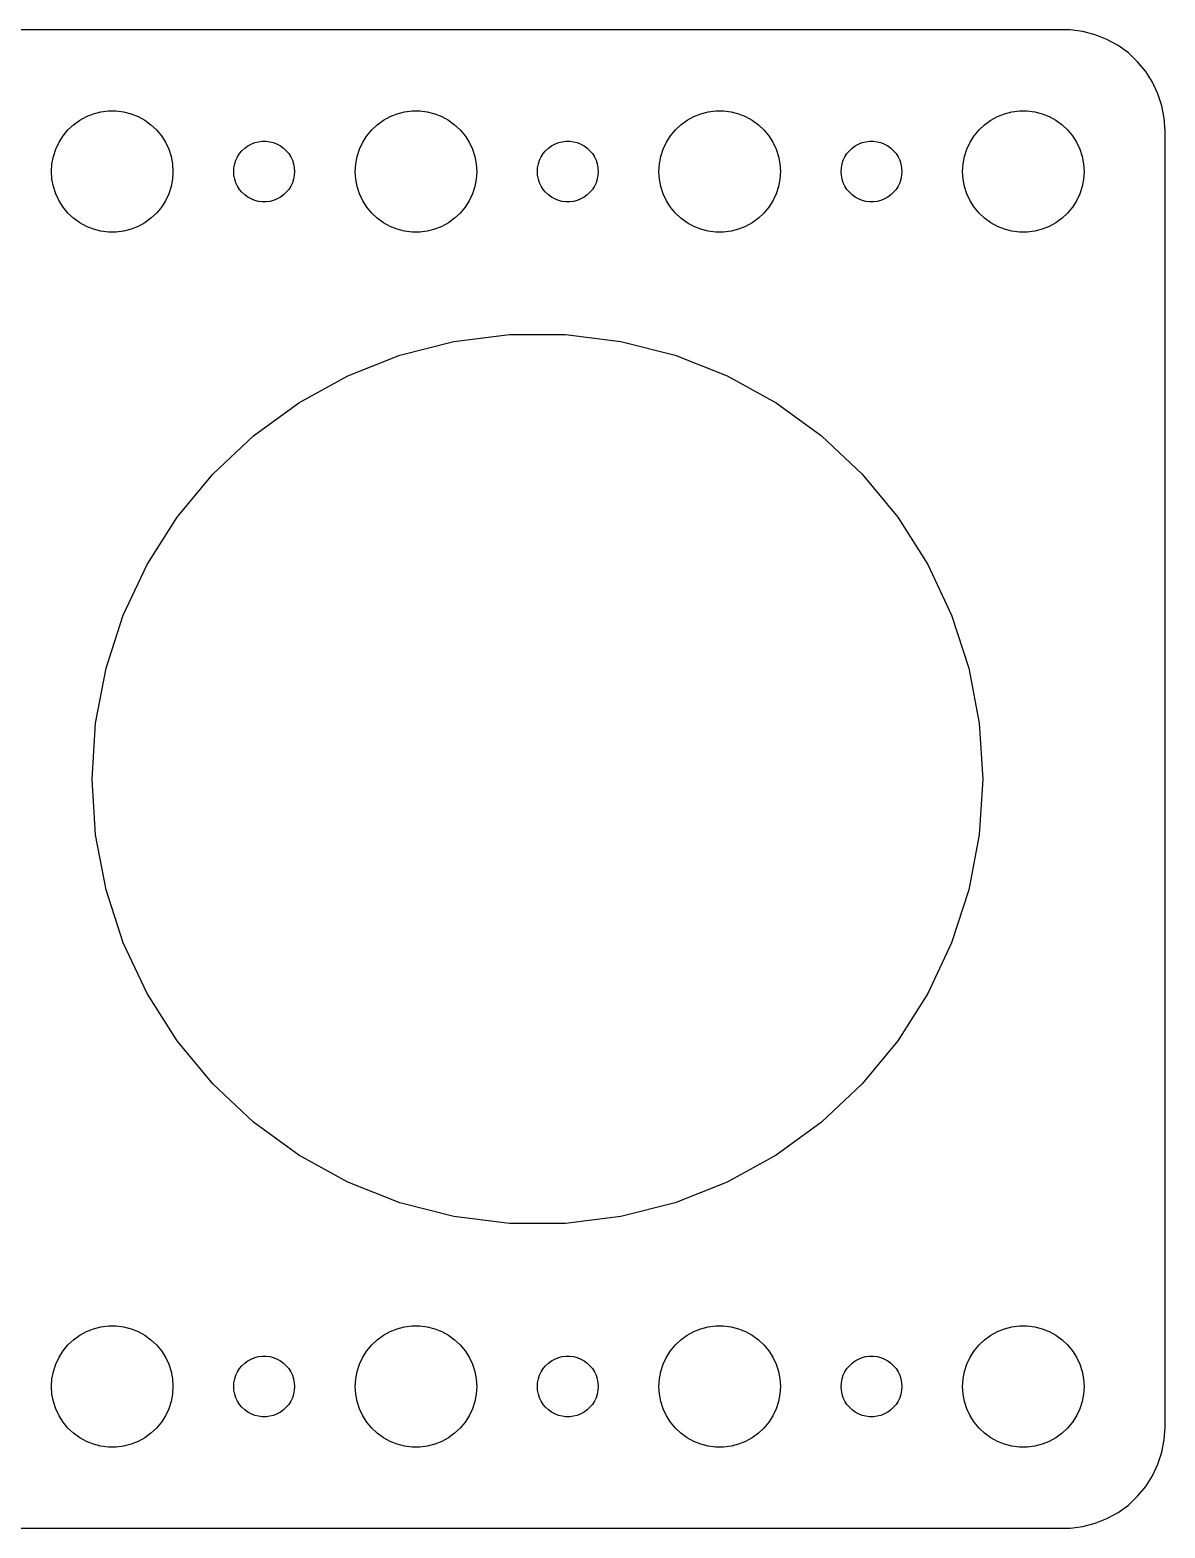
# Model space of a CAD drawing. Header units: metres. Extents: x -104 to 104, y -37 to 37.
# Drawn here: x 48.4 to 104.5, y -37 to 37 of the extents above; entities that cross this region are included whole.
import ezdxf

# ---------------------------------------------------------------- set-up
doc = ezdxf.new("R2010")
doc.units = ezdxf.units.M

msp = doc.modelspace()

# ---------------------------------------------------------------- linework, layer by layer
for p, q in [((99.8139, 36.9901), (-99.8139, 36.9901)), ((100.437, 36.9114), (99.8139, 36.9901)), ((101.045, 36.7553), (100.437, 36.9114)), ((101.629, 36.5241), (101.045, 36.7553)), ((102.179, 36.2216), (101.629, 36.5241)), ((102.687, 35.8526), (102.179, 36.2216)), ((103.145, 35.4227), (102.687, 35.8526)), ((103.545, 34.9389), (103.145, 35.4227)), ((103.882, 34.4088), (103.545, 34.9389)), ((104.149, 33.8406), (103.882, 34.4088)), ((104.343, 33.2434), (104.149, 33.8406)), ((50.8925, 32.533), (51.2227, 32.7145)), ((51.2227, 32.7145), (51.5729, 32.8532)), ((51.5729, 32.8532), (51.9379, 32.9469)), ((51.9379, 32.9469), (52.3116, 32.9941)), ((52.3116, 32.9941), (52.6884, 32.9941)), ((52.6884, 32.9941), (53.0621, 32.9469)), ((53.0621, 32.9469), (53.427, 32.8532)), ((53.427, 32.8532), (53.7773, 32.7145)), ((53.7773, 32.7145), (54.1075, 32.533)), ((65.8925, 32.533), (66.2227, 32.7145)), ((66.2227, 32.7145), (66.573, 32.8532)), ((66.573, 32.8532), (66.9379, 32.9469)), ((66.9379, 32.9469), (67.3116, 32.9941)), ((67.3116, 32.9941), (67.6884, 32.9941)), ((67.6884, 32.9941), (68.0621, 32.9469)), ((68.0621, 32.9469), (68.427, 32.8532)), ((68.427, 32.8532), (68.7773, 32.7145)), ((68.7773, 32.7145), (69.1075, 32.533)), ((80.8925, 32.533), (81.2227, 32.7145)), ((81.2227, 32.7145), (81.573, 32.8532)), ((81.573, 32.8532), (81.9379, 32.9469)), ((81.9379, 32.9469), (82.3116, 32.9941)), ((82.3116, 32.9941), (82.6884, 32.9941)), ((82.6884, 32.9941), (83.0621, 32.9469)), ((83.0621, 32.9469), (83.427, 32.8532)), ((83.427, 32.8532), (83.7773, 32.7145)), ((83.7773, 32.7145), (84.1075, 32.533)), ((95.8925, 32.533), (96.2227, 32.7145)), ((96.2227, 32.7145), (96.573, 32.8532)), ((96.573, 32.8532), (96.9379, 32.9469)), ((96.9379, 32.9469), (97.3116, 32.9941)), ((97.3116, 32.9941), (97.6884, 32.9941)), ((97.6884, 32.9941), (98.0621, 32.9469)), ((98.0621, 32.9469), (98.427, 32.8532)), ((98.427, 32.8532), (98.7773, 32.7145)), ((98.7773, 32.7145), (99.1075, 32.533)), ((104.461, 32.6267), (104.343, 33.2434)), ((104.5, 32), (104.461, 32.6267)), ((50.0729, 31.7634), (50.3131, 32.0536)), ((50.3131, 32.0536), (50.5877, 32.3115)), ((50.5877, 32.3115), (50.8925, 32.533)), ((54.1075, 32.533), (54.4123, 32.3115)), ((54.4123, 32.3115), (54.6869, 32.0536)), ((54.6869, 32.0536), (54.927, 31.7634)), ((65.073, 31.7634), (65.3131, 32.0536)), ((65.3131, 32.0536), (65.5877, 32.3115)), ((65.5877, 32.3115), (65.8925, 32.533)), ((69.1075, 32.533), (69.4123, 32.3115)), ((69.4123, 32.3115), (69.6869, 32.0536)), ((69.6869, 32.0536), (69.927, 31.7634)), ((80.073, 31.7634), (80.3131, 32.0536)), ((80.3131, 32.0536), (80.5877, 32.3115)), ((80.5877, 32.3115), (80.8925, 32.533)), ((84.1075, 32.533), (84.4123, 32.3115)), ((84.4123, 32.3115), (84.6869, 32.0536)), ((84.6869, 32.0536), (84.927, 31.7634)), ((95.073, 31.7634), (95.3131, 32.0536)), ((95.3131, 32.0536), (95.5877, 32.3115)), ((95.5877, 32.3115), (95.8925, 32.533)), ((99.1075, 32.533), (99.4123, 32.3115)), ((99.4123, 32.3115), (99.6869, 32.0536)), ((99.6869, 32.0536), (99.927, 31.7634)), ((104.5, -32), (104.5, 32)), ((49.5942, 30.7461), (49.7107, 31.1044)), ((49.7107, 31.1044), (49.8711, 31.4453)), ((49.8711, 31.4453), (50.0729, 31.7634)), ((54.927, 31.7634), (55.1289, 31.4453)), ((55.1289, 31.4453), (55.2893, 31.1044)), ((55.2893, 31.1044), (55.4057, 30.7461)), ((58.9065, 31.0268), (59.0439, 31.1558)), ((59.0439, 31.1558), (59.1963, 31.2665)), ((59.1963, 31.2665), (59.3613, 31.3572)), ((59.3613, 31.3572), (59.5365, 31.4266)), ((59.5365, 31.4266), (59.7189, 31.4734)), ((59.7189, 31.4734), (59.9058, 31.497)), ((59.9058, 31.497), (60.0942, 31.497)), ((60.0942, 31.497), (60.2811, 31.4734)), ((60.2811, 31.4734), (60.4635, 31.4266)), ((60.4635, 31.4266), (60.6387, 31.3572)), ((60.6387, 31.3572), (60.8037, 31.2665)), ((60.8037, 31.2665), (60.9561, 31.1558)), ((60.9561, 31.1558), (61.0934, 31.0268)), ((64.5943, 30.7461), (64.7107, 31.1044)), ((64.7107, 31.1044), (64.8711, 31.4453)), ((64.8711, 31.4453), (65.073, 31.7634)), ((69.927, 31.7634), (70.1289, 31.4453)), ((70.1289, 31.4453), (70.2893, 31.1044)), ((70.2893, 31.1044), (70.4057, 30.7461)), ((73.9065, 31.0268), (74.0439, 31.1558)), ((74.0439, 31.1558), (74.1963, 31.2665)), ((74.1963, 31.2665), (74.3613, 31.3572)), ((74.3613, 31.3572), (74.5365, 31.4266)), ((74.5365, 31.4266), (74.7189, 31.4734)), ((74.7189, 31.4734), (74.9058, 31.497)), ((74.9058, 31.497), (75.0942, 31.497)), ((75.0942, 31.497), (75.2811, 31.4734)), ((75.2811, 31.4734), (75.4635, 31.4266)), ((75.4635, 31.4266), (75.6387, 31.3572)), ((75.6387, 31.3572), (75.8037, 31.2665)), ((75.8037, 31.2665), (75.9561, 31.1558)), ((75.9561, 31.1558), (76.0934, 31.0268)), ((79.5943, 30.7461), (79.7107, 31.1044)), ((79.7107, 31.1044), (79.8711, 31.4453)), ((79.8711, 31.4453), (80.073, 31.7634)), ((84.927, 31.7634), (85.1289, 31.4453)), ((85.1289, 31.4453), (85.2893, 31.1044)), ((85.2893, 31.1044), (85.4057, 30.7461)), ((88.9065, 31.0268), (89.0439, 31.1558)), ((89.0439, 31.1558), (89.1963, 31.2665)), ((89.1963, 31.2665), (89.3613, 31.3572)), ((89.3613, 31.3572), (89.5365, 31.4266)), ((89.5365, 31.4266), (89.7189, 31.4734)), ((89.7189, 31.4734), (89.9058, 31.497)), ((89.9058, 31.497), (90.0942, 31.497)), ((90.0942, 31.497), (90.2811, 31.4734)), ((90.2811, 31.4734), (90.4635, 31.4266)), ((90.4635, 31.4266), (90.6387, 31.3572)), ((90.6387, 31.3572), (90.8037, 31.2665)), ((90.8037, 31.2665), (90.9561, 31.1558)), ((90.9561, 31.1558), (91.0934, 31.0268)), ((94.5943, 30.7461), (94.7107, 31.1044)), ((94.7107, 31.1044), (94.8711, 31.4453)), ((94.8711, 31.4453), (95.073, 31.7634)), ((99.927, 31.7634), (100.129, 31.4453)), ((100.129, 31.4453), (100.289, 31.1044)), ((100.289, 31.1044), (100.406, 30.7461)), ((49.5, 30), (49.5237, 30.376)), ((49.5237, 30.376), (49.5942, 30.7461)), ((55.4057, 30.7461), (55.4763, 30.376)), ((55.4763, 30.376), (55.5, 30)), ((58.5118, 30.188), (58.5471, 30.373)), ((58.5471, 30.373), (58.6053, 30.5522)), ((58.6053, 30.5522), (58.6855, 30.7226)), ((58.6855, 30.7226), (58.7865, 30.8817)), ((58.7865, 30.8817), (58.9065, 31.0268)), ((61.0934, 31.0268), (61.2135, 30.8817)), ((61.2135, 30.8817), (61.3145, 30.7226)), ((61.3145, 30.7226), (61.3947, 30.5522)), ((61.3947, 30.5522), (61.4529, 30.373)), ((61.4529, 30.373), (61.4882, 30.188)), ((64.5, 30), (64.5237, 30.376)), ((64.5237, 30.376), (64.5943, 30.7461)), ((70.4057, 30.7461), (70.4763, 30.376)), ((70.4763, 30.376), (70.5, 30)), ((73.5118, 30.188), (73.5471, 30.373)), ((73.5471, 30.373), (73.6053, 30.5522)), ((73.6053, 30.5522), (73.6855, 30.7226)), ((73.6855, 30.7226), (73.7865, 30.8817)), ((73.7865, 30.8817), (73.9065, 31.0268)), ((76.0934, 31.0268), (76.2135, 30.8817)), ((76.2135, 30.8817), (76.3145, 30.7226)), ((76.3145, 30.7226), (76.3947, 30.5522)), ((76.3947, 30.5522), (76.4529, 30.373)), ((76.4529, 30.373), (76.4882, 30.188)), ((79.5, 30), (79.5237, 30.376)), ((79.5237, 30.376), (79.5943, 30.7461)), ((85.4057, 30.7461), (85.4763, 30.376)), ((85.4763, 30.376), (85.5, 30)), ((88.5118, 30.188), (88.5471, 30.373)), ((88.5471, 30.373), (88.6053, 30.5522)), ((88.6053, 30.5522), (88.6855, 30.7226)), ((88.6855, 30.7226), (88.7865, 30.8817)), ((88.7865, 30.8817), (88.9065, 31.0268)), ((91.0934, 31.0268), (91.2135, 30.8817)), ((91.2135, 30.8817), (91.3145, 30.7226)), ((91.3145, 30.7226), (91.3947, 30.5522)), ((91.3947, 30.5522), (91.4529, 30.373)), ((91.4529, 30.373), (91.4882, 30.188)), ((94.5, 30), (94.5237, 30.376)), ((94.5237, 30.376), (94.5943, 30.7461)), ((100.406, 30.7461), (100.476, 30.376)), ((100.476, 30.376), (100.5, 30)), ((49.5237, 29.624), (49.5, 30)), ((49.5942, 29.2539), (49.5237, 29.624)), ((55.4763, 29.624), (55.4057, 29.2539)), ((55.5, 30), (55.4763, 29.624)), ((58.5, 30), (58.5118, 30.188)), ((58.5118, 29.812), (58.5, 30)), ((58.5471, 29.627), (58.5118, 29.812)), ((58.6053, 29.4478), (58.5471, 29.627)), ((61.4529, 29.627), (61.3947, 29.4478)), ((61.4882, 29.812), (61.4529, 29.627)), ((61.4882, 30.188), (61.5, 30)), ((61.5, 30), (61.4882, 29.812)), ((64.5237, 29.624), (64.5, 30)), ((64.5943, 29.2539), (64.5237, 29.624)), ((70.4763, 29.624), (70.4057, 29.2539)), ((70.5, 30), (70.4763, 29.624)), ((73.5, 30), (73.5118, 30.188)), ((73.5118, 29.812), (73.5, 30)), ((73.5471, 29.627), (73.5118, 29.812)), ((73.6053, 29.4478), (73.5471, 29.627)), ((76.4529, 29.627), (76.3947, 29.4478)), ((76.4882, 29.812), (76.4529, 29.627)), ((76.4882, 30.188), (76.5, 30)), ((76.5, 30), (76.4882, 29.812)), ((79.5237, 29.624), (79.5, 30)), ((79.5943, 29.2539), (79.5237, 29.624)), ((85.4763, 29.624), (85.4057, 29.2539)), ((85.5, 30), (85.4763, 29.624)), ((88.5, 30), (88.5118, 30.188)), ((88.5118, 29.812), (88.5, 30)), ((88.5471, 29.627), (88.5118, 29.812)), ((88.6053, 29.4478), (88.5471, 29.627)), ((91.4529, 29.627), (91.3947, 29.4478)), ((91.4882, 29.812), (91.4529, 29.627)), ((91.4882, 30.188), (91.5, 30)), ((91.5, 30), (91.4882, 29.812)), ((94.5237, 29.624), (94.5, 30)), ((94.5943, 29.2539), (94.5237, 29.624)), ((100.476, 29.624), (100.406, 29.2539)), ((100.5, 30), (100.476, 29.624)), ((49.7107, 28.8956), (49.5942, 29.2539)), ((49.8711, 28.5547), (49.7107, 28.8956)), ((55.2893, 28.8956), (55.1289, 28.5547)), ((55.4057, 29.2539), (55.2893, 28.8956)), ((58.6855, 29.2774), (58.6053, 29.4478)), ((58.7865, 29.1183), (58.6855, 29.2774)), ((58.9065, 28.9732), (58.7865, 29.1183)), ((59.0439, 28.8442), (58.9065, 28.9732)), ((61.0934, 28.9732), (60.9561, 28.8442)), ((61.2135, 29.1183), (61.0934, 28.9732)), ((61.3145, 29.2774), (61.2135, 29.1183)), ((61.3947, 29.4478), (61.3145, 29.2774)), ((64.7107, 28.8956), (64.5943, 29.2539)), ((64.8711, 28.5547), (64.7107, 28.8956)), ((70.2893, 28.8956), (70.1289, 28.5547)), ((70.4057, 29.2539), (70.2893, 28.8956)), ((73.6855, 29.2774), (73.6053, 29.4478)), ((73.7865, 29.1183), (73.6855, 29.2774)), ((73.9065, 28.9732), (73.7865, 29.1183)), ((74.0439, 28.8442), (73.9065, 28.9732)), ((76.0934, 28.9732), (75.9561, 28.8442)), ((76.2135, 29.1183), (76.0934, 28.9732)), ((76.3145, 29.2774), (76.2135, 29.1183)), ((76.3947, 29.4478), (76.3145, 29.2774)), ((79.7107, 28.8956), (79.5943, 29.2539)), ((79.8711, 28.5547), (79.7107, 28.8956)), ((85.2893, 28.8956), (85.1289, 28.5547)), ((85.4057, 29.2539), (85.2893, 28.8956)), ((88.6855, 29.2774), (88.6053, 29.4478)), ((88.7865, 29.1183), (88.6855, 29.2774)), ((88.9065, 28.9732), (88.7865, 29.1183)), ((89.0439, 28.8442), (88.9065, 28.9732)), ((91.0934, 28.9732), (90.9561, 28.8442)), ((91.2135, 29.1183), (91.0934, 28.9732)), ((91.3145, 29.2774), (91.2135, 29.1183)), ((91.3947, 29.4478), (91.3145, 29.2774)), ((94.7107, 28.8956), (94.5943, 29.2539)), ((94.8711, 28.5547), (94.7107, 28.8956)), ((100.289, 28.8956), (100.129, 28.5547)), ((100.406, 29.2539), (100.289, 28.8956)), ((50.0729, 28.2366), (49.8711, 28.5547)), ((50.3131, 27.9464), (50.0729, 28.2366)), ((54.927, 28.2366), (54.6869, 27.9464)), ((55.1289, 28.5547), (54.927, 28.2366)), ((59.1963, 28.7335), (59.0439, 28.8442)), ((59.3613, 28.6427), (59.1963, 28.7335)), ((59.5365, 28.5734), (59.3613, 28.6427)), ((59.7189, 28.5266), (59.5365, 28.5734)), ((59.9058, 28.503), (59.7189, 28.5266)), ((60.0942, 28.503), (59.9058, 28.503)), ((60.2811, 28.5266), (60.0942, 28.503)), ((60.4635, 28.5734), (60.2811, 28.5266)), ((60.6387, 28.6427), (60.4635, 28.5734)), ((60.8037, 28.7335), (60.6387, 28.6427)), ((60.9561, 28.8442), (60.8037, 28.7335)), ((65.073, 28.2366), (64.8711, 28.5547)), ((65.3131, 27.9464), (65.073, 28.2366)), ((69.927, 28.2366), (69.6869, 27.9464)), ((70.1289, 28.5547), (69.927, 28.2366)), ((74.1963, 28.7335), (74.0439, 28.8442)), ((74.3613, 28.6427), (74.1963, 28.7335)), ((74.5365, 28.5734), (74.3613, 28.6427)), ((74.7189, 28.5266), (74.5365, 28.5734)), ((74.9058, 28.503), (74.7189, 28.5266)), ((75.0942, 28.503), (74.9058, 28.503)), ((75.2811, 28.5266), (75.0942, 28.503)), ((75.4635, 28.5734), (75.2811, 28.5266)), ((75.6387, 28.6427), (75.4635, 28.5734)), ((75.8037, 28.7335), (75.6387, 28.6427)), ((75.9561, 28.8442), (75.8037, 28.7335)), ((80.073, 28.2366), (79.8711, 28.5547)), ((80.3131, 27.9464), (80.073, 28.2366)), ((84.927, 28.2366), (84.6869, 27.9464)), ((85.1289, 28.5547), (84.927, 28.2366)), ((89.1963, 28.7335), (89.0439, 28.8442)), ((89.3613, 28.6427), (89.1963, 28.7335)), ((89.5365, 28.5734), (89.3613, 28.6427)), ((89.7189, 28.5266), (89.5365, 28.5734)), ((89.9058, 28.503), (89.7189, 28.5266)), ((90.0942, 28.503), (89.9058, 28.503)), ((90.2811, 28.5266), (90.0942, 28.503)), ((90.4635, 28.5734), (90.2811, 28.5266)), ((90.6387, 28.6427), (90.4635, 28.5734)), ((90.8037, 28.7335), (90.6387, 28.6427)), ((90.9561, 28.8442), (90.8037, 28.7335)), ((95.073, 28.2366), (94.8711, 28.5547)), ((95.3131, 27.9464), (95.073, 28.2366)), ((99.927, 28.2366), (99.6869, 27.9464)), ((100.129, 28.5547), (99.927, 28.2366)), ((50.5877, 27.6884), (50.3131, 27.9464)), ((50.8925, 27.467), (50.5877, 27.6884)), ((51.2227, 27.2855), (50.8925, 27.467)), ((54.1075, 27.467), (53.7773, 27.2855)), ((54.4123, 27.6884), (54.1075, 27.467)), ((54.6869, 27.9464), (54.4123, 27.6884)), ((65.5877, 27.6884), (65.3131, 27.9464)), ((65.8925, 27.467), (65.5877, 27.6884)), ((66.2227, 27.2855), (65.8925, 27.467)), ((69.1075, 27.467), (68.7773, 27.2855)), ((69.4123, 27.6884), (69.1075, 27.467)), ((69.6869, 27.9464), (69.4123, 27.6884)), ((80.5877, 27.6884), (80.3131, 27.9464)), ((80.8925, 27.467), (80.5877, 27.6884)), ((81.2227, 27.2855), (80.8925, 27.467)), ((84.1075, 27.467), (83.7773, 27.2855)), ((84.4123, 27.6884), (84.1075, 27.467)), ((84.6869, 27.9464), (84.4123, 27.6884)), ((95.5877, 27.6884), (95.3131, 27.9464)), ((95.8925, 27.467), (95.5877, 27.6884)), ((96.2227, 27.2855), (95.8925, 27.467)), ((99.1075, 27.467), (98.7773, 27.2855)), ((99.4123, 27.6884), (99.1075, 27.467)), ((99.6869, 27.9464), (99.4123, 27.6884)), ((51.5729, 27.1468), (51.2227, 27.2855)), ((51.9379, 27.0531), (51.5729, 27.1468)), ((52.3116, 27.0059), (51.9379, 27.0531)), ((52.6884, 27.0059), (52.3116, 27.0059)), ((53.0621, 27.0531), (52.6884, 27.0059)), ((53.427, 27.1468), (53.0621, 27.0531)), ((53.7773, 27.2855), (53.427, 27.1468)), ((66.573, 27.1468), (66.2227, 27.2855)), ((66.9379, 27.0531), (66.573, 27.1468)), ((67.3116, 27.0059), (66.9379, 27.0531)), ((67.6884, 27.0059), (67.3116, 27.0059)), ((68.0621, 27.0531), (67.6884, 27.0059)), ((68.427, 27.1468), (68.0621, 27.0531)), ((68.7773, 27.2855), (68.427, 27.1468)), ((81.573, 27.1468), (81.2227, 27.2855)), ((81.9379, 27.0531), (81.573, 27.1468)), ((82.3116, 27.0059), (81.9379, 27.0531)), ((82.6884, 27.0059), (82.3116, 27.0059)), ((83.0621, 27.0531), (82.6884, 27.0059)), ((83.427, 27.1468), (83.0621, 27.0531)), ((83.7773, 27.2855), (83.427, 27.1468)), ((96.573, 27.1468), (96.2227, 27.2855)), ((96.9379, 27.0531), (96.573, 27.1468)), ((97.3116, 27.0059), (96.9379, 27.0531)), ((97.6884, 27.0059), (97.3116, 27.0059)), ((98.0621, 27.0531), (97.6884, 27.0059)), ((98.427, 27.1468), (98.0621, 27.0531)), ((98.7773, 27.2855), (98.427, 27.1468)), ((66.7016, 20.9232), (69.3776, 21.6103)), ((69.3776, 21.6103), (72.1186, 21.9566)), ((72.1186, 21.9566), (74.8814, 21.9566)), ((74.8814, 21.9566), (77.6224, 21.6103)), ((77.6224, 21.6103), (80.2984, 20.9232)), ((64.1329, 19.9062), (66.7016, 20.9232)), ((80.2984, 20.9232), (82.8671, 19.9062)), ((61.7118, 18.5752), (64.1329, 19.9062)), ((82.8671, 19.9062), (85.2882, 18.5752)), ((59.4767, 16.9513), (61.7118, 18.5752)), ((85.2882, 18.5752), (87.5233, 16.9513)), ((57.4627, 15.06), (59.4767, 16.9513)), ((87.5233, 16.9513), (89.5373, 15.06)), ((55.7016, 12.9313), (57.4627, 15.06)), ((89.5373, 15.06), (91.2984, 12.9313)), ((54.2213, 10.5986), (55.7016, 12.9313)), ((91.2984, 12.9313), (92.7787, 10.5986)), ((53.0449, 8.09874), (54.2213, 10.5986)), ((92.7787, 10.5986), (93.9551, 8.09874)), ((52.1912, 5.47118), (53.0449, 8.09874)), ((93.9551, 8.09874), (94.8088, 5.47118)), ((51.6735, 2.75732), (52.1912, 5.47118)), ((94.8088, 5.47118), (95.3265, 2.75732)), ((51.5, 0), (51.6735, 2.75732)), ((95.3265, 2.75732), (95.5, 0)), ((51.6735, -2.75732), (51.5, 0)), ((95.5, 0), (95.3265, -2.75732)), ((52.1912, -5.47118), (51.6735, -2.75732)), ((95.3265, -2.75732), (94.8088, -5.47118)), ((53.0449, -8.09874), (52.1912, -5.47118)), ((94.8088, -5.47118), (93.9551, -8.09874)), ((54.2213, -10.5986), (53.0449, -8.09874)), ((93.9551, -8.09874), (92.7787, -10.5986)), ((55.7016, -12.9313), (54.2213, -10.5986)), ((92.7787, -10.5986), (91.2984, -12.9313)), ((57.4627, -15.06), (55.7016, -12.9313)), ((91.2984, -12.9313), (89.5373, -15.06)), ((59.4767, -16.9513), (57.4627, -15.06)), ((89.5373, -15.06), (87.5233, -16.9513)), ((61.7118, -18.5752), (59.4767, -16.9513)), ((87.5233, -16.9513), (85.2882, -18.5752)), ((64.1329, -19.9062), (61.7118, -18.5752)), ((85.2882, -18.5752), (82.8671, -19.9062)), ((66.7016, -20.9232), (64.1329, -19.9062)), ((82.8671, -19.9062), (80.2984, -20.9232)), ((69.3776, -21.6103), (66.7016, -20.9232)), ((80.2984, -20.9232), (77.6224, -21.6103)), ((72.1186, -21.9566), (69.3776, -21.6103)), ((74.8814, -21.9566), (72.1186, -21.9566)), ((77.6224, -21.6103), (74.8814, -21.9566)), ((50.8925, -27.467), (51.2227, -27.2855)), ((51.2227, -27.2855), (51.5729, -27.1468)), ((51.5729, -27.1468), (51.9379, -27.0531)), ((51.9379, -27.0531), (52.3116, -27.0059)), ((52.3116, -27.0059), (52.6884, -27.0059)), ((52.6884, -27.0059), (53.0621, -27.0531)), ((53.0621, -27.0531), (53.427, -27.1468)), ((53.427, -27.1468), (53.7773, -27.2855)), ((53.7773, -27.2855), (54.1075, -27.467)), ((65.8925, -27.467), (66.2227, -27.2855)), ((66.2227, -27.2855), (66.573, -27.1468)), ((66.573, -27.1468), (66.9379, -27.0531)), ((66.9379, -27.0531), (67.3116, -27.0059)), ((67.3116, -27.0059), (67.6884, -27.0059)), ((67.6884, -27.0059), (68.0621, -27.0531)), ((68.0621, -27.0531), (68.427, -27.1468)), ((68.427, -27.1468), (68.7773, -27.2855)), ((68.7773, -27.2855), (69.1075, -27.467)), ((80.8925, -27.467), (81.2227, -27.2855)), ((81.2227, -27.2855), (81.573, -27.1468)), ((81.573, -27.1468), (81.9379, -27.0531)), ((81.9379, -27.0531), (82.3116, -27.0059)), ((82.3116, -27.0059), (82.6884, -27.0059)), ((82.6884, -27.0059), (83.0621, -27.0531)), ((83.0621, -27.0531), (83.427, -27.1468)), ((83.427, -27.1468), (83.7773, -27.2855)), ((83.7773, -27.2855), (84.1075, -27.467)), ((95.8925, -27.467), (96.2227, -27.2855)), ((96.2227, -27.2855), (96.573, -27.1468)), ((96.573, -27.1468), (96.9379, -27.0531)), ((96.9379, -27.0531), (97.3116, -27.0059)), ((97.3116, -27.0059), (97.6884, -27.0059)), ((97.6884, -27.0059), (98.0621, -27.0531)), ((98.0621, -27.0531), (98.427, -27.1468)), ((98.427, -27.1468), (98.7773, -27.2855)), ((98.7773, -27.2855), (99.1075, -27.467)), ((50.0729, -28.2366), (50.3131, -27.9464)), ((50.3131, -27.9464), (50.5877, -27.6884)), ((50.5877, -27.6884), (50.8925, -27.467)), ((54.1075, -27.467), (54.4123, -27.6884)), ((54.4123, -27.6884), (54.6869, -27.9464)), ((54.6869, -27.9464), (54.927, -28.2366)), ((65.073, -28.2366), (65.3131, -27.9464)), ((65.3131, -27.9464), (65.5877, -27.6884)), ((65.5877, -27.6884), (65.8925, -27.467)), ((69.1075, -27.467), (69.4123, -27.6884)), ((69.4123, -27.6884), (69.6869, -27.9464)), ((69.6869, -27.9464), (69.927, -28.2366)), ((80.073, -28.2366), (80.3131, -27.9464)), ((80.3131, -27.9464), (80.5877, -27.6884)), ((80.5877, -27.6884), (80.8925, -27.467)), ((84.1075, -27.467), (84.4123, -27.6884)), ((84.4123, -27.6884), (84.6869, -27.9464)), ((84.6869, -27.9464), (84.927, -28.2366)), ((95.073, -28.2366), (95.3131, -27.9464)), ((95.3131, -27.9464), (95.5877, -27.6884)), ((95.5877, -27.6884), (95.8925, -27.467)), ((99.1075, -27.467), (99.4123, -27.6884)), ((99.4123, -27.6884), (99.6869, -27.9464)), ((99.6869, -27.9464), (99.927, -28.2366)), ((49.7107, -28.8956), (49.8711, -28.5547)), ((49.8711, -28.5547), (50.0729, -28.2366)), ((54.927, -28.2366), (55.1289, -28.5547)), ((55.1289, -28.5547), (55.2893, -28.8956)), ((58.9065, -28.9732), (59.0439, -28.8442)), ((59.0439, -28.8442), (59.1963, -28.7335)), ((59.1963, -28.7335), (59.3613, -28.6427)), ((59.3613, -28.6427), (59.5365, -28.5734)), ((59.5365, -28.5734), (59.7189, -28.5266)), ((59.7189, -28.5266), (59.9058, -28.503)), ((59.9058, -28.503), (60.0942, -28.503)), ((60.0942, -28.503), (60.2811, -28.5266)), ((60.2811, -28.5266), (60.4635, -28.5734)), ((60.4635, -28.5734), (60.6387, -28.6427)), ((60.6387, -28.6427), (60.8037, -28.7335)), ((60.8037, -28.7335), (60.9561, -28.8442)), ((60.9561, -28.8442), (61.0934, -28.9732)), ((64.7107, -28.8956), (64.8711, -28.5547)), ((64.8711, -28.5547), (65.073, -28.2366)), ((69.927, -28.2366), (70.1289, -28.5547)), ((70.1289, -28.5547), (70.2893, -28.8956)), ((73.9065, -28.9732), (74.0439, -28.8442)), ((74.0439, -28.8442), (74.1963, -28.7335)), ((74.1963, -28.7335), (74.3613, -28.6427)), ((74.3613, -28.6427), (74.5365, -28.5734)), ((74.5365, -28.5734), (74.7189, -28.5266)), ((74.7189, -28.5266), (74.9058, -28.503)), ((74.9058, -28.503), (75.0942, -28.503)), ((75.0942, -28.503), (75.2811, -28.5266)), ((75.2811, -28.5266), (75.4635, -28.5734)), ((75.4635, -28.5734), (75.6387, -28.6427)), ((75.6387, -28.6427), (75.8037, -28.7335)), ((75.8037, -28.7335), (75.9561, -28.8442)), ((75.9561, -28.8442), (76.0934, -28.9732)), ((79.7107, -28.8956), (79.8711, -28.5547)), ((79.8711, -28.5547), (80.073, -28.2366)), ((84.927, -28.2366), (85.1289, -28.5547)), ((85.1289, -28.5547), (85.2893, -28.8956)), ((88.9065, -28.9732), (89.0439, -28.8442)), ((89.0439, -28.8442), (89.1963, -28.7335)), ((89.1963, -28.7335), (89.3613, -28.6427)), ((89.3613, -28.6427), (89.5365, -28.5734)), ((89.5365, -28.5734), (89.7189, -28.5266)), ((89.7189, -28.5266), (89.9058, -28.503)), ((89.9058, -28.503), (90.0942, -28.503)), ((90.0942, -28.503), (90.2811, -28.5266)), ((90.2811, -28.5266), (90.4635, -28.5734)), ((90.4635, -28.5734), (90.6387, -28.6427)), ((90.6387, -28.6427), (90.8037, -28.7335)), ((90.8037, -28.7335), (90.9561, -28.8442)), ((90.9561, -28.8442), (91.0934, -28.9732)), ((94.7107, -28.8956), (94.8711, -28.5547)), ((94.8711, -28.5547), (95.073, -28.2366)), ((99.927, -28.2366), (100.129, -28.5547)), ((100.129, -28.5547), (100.289, -28.8956)), ((49.5237, -29.624), (49.5942, -29.2539)), ((49.5942, -29.2539), (49.7107, -28.8956)), ((55.2893, -28.8956), (55.4057, -29.2539)), ((55.4057, -29.2539), (55.4763, -29.624)), ((58.5471, -29.627), (58.6053, -29.4478)), ((58.6053, -29.4478), (58.6855, -29.2774)), ((58.6855, -29.2774), (58.7865, -29.1183)), ((58.7865, -29.1183), (58.9065, -28.9732)), ((61.0934, -28.9732), (61.2135, -29.1183)), ((61.2135, -29.1183), (61.3145, -29.2774)), ((61.3145, -29.2774), (61.3947, -29.4478)), ((61.3947, -29.4478), (61.4529, -29.627)), ((64.5237, -29.624), (64.5943, -29.2539)), ((64.5943, -29.2539), (64.7107, -28.8956)), ((70.2893, -28.8956), (70.4057, -29.2539)), ((70.4057, -29.2539), (70.4763, -29.624)), ((73.5471, -29.627), (73.6053, -29.4478)), ((73.6053, -29.4478), (73.6855, -29.2774)), ((73.6855, -29.2774), (73.7865, -29.1183)), ((73.7865, -29.1183), (73.9065, -28.9732)), ((76.0934, -28.9732), (76.2135, -29.1183)), ((76.2135, -29.1183), (76.3145, -29.2774)), ((76.3145, -29.2774), (76.3947, -29.4478)), ((76.3947, -29.4478), (76.4529, -29.627)), ((79.5237, -29.624), (79.5943, -29.2539)), ((79.5943, -29.2539), (79.7107, -28.8956)), ((85.2893, -28.8956), (85.4057, -29.2539)), ((85.4057, -29.2539), (85.4763, -29.624)), ((88.5471, -29.627), (88.6053, -29.4478)), ((88.6053, -29.4478), (88.6855, -29.2774)), ((88.6855, -29.2774), (88.7865, -29.1183)), ((88.7865, -29.1183), (88.9065, -28.9732)), ((91.0934, -28.9732), (91.2135, -29.1183)), ((91.2135, -29.1183), (91.3145, -29.2774)), ((91.3145, -29.2774), (91.3947, -29.4478)), ((91.3947, -29.4478), (91.4529, -29.627)), ((94.5237, -29.624), (94.5943, -29.2539)), ((94.5943, -29.2539), (94.7107, -28.8956)), ((100.289, -28.8956), (100.406, -29.2539)), ((100.406, -29.2539), (100.476, -29.624)), ((49.5, -30), (49.5237, -29.624)), ((49.5237, -30.376), (49.5, -30)), ((55.4763, -29.624), (55.5, -30)), ((55.5, -30), (55.4763, -30.376)), ((58.5, -30), (58.5118, -29.812)), ((58.5118, -30.188), (58.5, -30)), ((58.5118, -29.812), (58.5471, -29.627)), ((58.5471, -30.373), (58.5118, -30.188)), ((61.4529, -29.627), (61.4882, -29.812)), ((61.4882, -30.188), (61.4529, -30.373)), ((61.4882, -29.812), (61.5, -30)), ((61.5, -30), (61.4882, -30.188)), ((64.5, -30), (64.5237, -29.624)), ((64.5237, -30.376), (64.5, -30)), ((70.4763, -29.624), (70.5, -30)), ((70.5, -30), (70.4763, -30.376)), ((73.5, -30), (73.5118, -29.812)), ((73.5118, -30.188), (73.5, -30)), ((73.5118, -29.812), (73.5471, -29.627)), ((73.5471, -30.373), (73.5118, -30.188)), ((76.4529, -29.627), (76.4882, -29.812)), ((76.4882, -30.188), (76.4529, -30.373)), ((76.4882, -29.812), (76.5, -30)), ((76.5, -30), (76.4882, -30.188)), ((79.5, -30), (79.5237, -29.624)), ((79.5237, -30.376), (79.5, -30)), ((85.4763, -29.624), (85.5, -30)), ((85.5, -30), (85.4763, -30.376)), ((88.5, -30), (88.5118, -29.812)), ((88.5118, -30.188), (88.5, -30)), ((88.5118, -29.812), (88.5471, -29.627)), ((88.5471, -30.373), (88.5118, -30.188)), ((91.4529, -29.627), (91.4882, -29.812)), ((91.4882, -30.188), (91.4529, -30.373)), ((91.4882, -29.812), (91.5, -30)), ((91.5, -30), (91.4882, -30.188)), ((94.5, -30), (94.5237, -29.624)), ((94.5237, -30.376), (94.5, -30)), ((100.476, -29.624), (100.5, -30)), ((100.5, -30), (100.476, -30.376)), ((49.5942, -30.7461), (49.5237, -30.376)), ((49.7107, -31.1044), (49.5942, -30.7461)), ((55.4057, -30.7461), (55.2893, -31.1044)), ((55.4763, -30.376), (55.4057, -30.7461)), ((58.6053, -30.5522), (58.5471, -30.373)), ((58.6855, -30.7226), (58.6053, -30.5522)), ((58.7865, -30.8817), (58.6855, -30.7226)), ((58.9065, -31.0268), (58.7865, -30.8817)), ((59.0439, -31.1558), (58.9065, -31.0268)), ((61.0934, -31.0268), (60.9561, -31.1558)), ((61.2135, -30.8817), (61.0934, -31.0268)), ((61.3145, -30.7226), (61.2135, -30.8817)), ((61.3947, -30.5522), (61.3145, -30.7226)), ((61.4529, -30.373), (61.3947, -30.5522)), ((64.5943, -30.7461), (64.5237, -30.376)), ((64.7107, -31.1044), (64.5943, -30.7461)), ((70.4057, -30.7461), (70.2893, -31.1044)), ((70.4763, -30.376), (70.4057, -30.7461)), ((73.6053, -30.5522), (73.5471, -30.373)), ((73.6855, -30.7226), (73.6053, -30.5522)), ((73.7865, -30.8817), (73.6855, -30.7226)), ((73.9065, -31.0268), (73.7865, -30.8817)), ((74.0439, -31.1558), (73.9065, -31.0268)), ((76.0934, -31.0268), (75.9561, -31.1558)), ((76.2135, -30.8817), (76.0934, -31.0268)), ((76.3145, -30.7226), (76.2135, -30.8817)), ((76.3947, -30.5522), (76.3145, -30.7226)), ((76.4529, -30.373), (76.3947, -30.5522)), ((79.5943, -30.7461), (79.5237, -30.376)), ((79.7107, -31.1044), (79.5943, -30.7461)), ((85.4057, -30.7461), (85.2893, -31.1044)), ((85.4763, -30.376), (85.4057, -30.7461)), ((88.6053, -30.5522), (88.5471, -30.373)), ((88.6855, -30.7226), (88.6053, -30.5522)), ((88.7865, -30.8817), (88.6855, -30.7226)), ((88.9065, -31.0268), (88.7865, -30.8817)), ((89.0439, -31.1558), (88.9065, -31.0268)), ((91.0934, -31.0268), (90.9561, -31.1558)), ((91.2135, -30.8817), (91.0934, -31.0268)), ((91.3145, -30.7226), (91.2135, -30.8817)), ((91.3947, -30.5522), (91.3145, -30.7226)), ((91.4529, -30.373), (91.3947, -30.5522)), ((94.5943, -30.7461), (94.5237, -30.376)), ((94.7107, -31.1044), (94.5943, -30.7461)), ((100.406, -30.7461), (100.289, -31.1044)), ((100.476, -30.376), (100.406, -30.7461)), ((49.8711, -31.4453), (49.7107, -31.1044)), ((50.0729, -31.7634), (49.8711, -31.4453)), ((50.3131, -32.0536), (50.0729, -31.7634)), ((54.927, -31.7634), (54.6869, -32.0536)), ((55.1289, -31.4453), (54.927, -31.7634)), ((55.2893, -31.1044), (55.1289, -31.4453)), ((59.1963, -31.2665), (59.0439, -31.1558)), ((59.3613, -31.3572), (59.1963, -31.2665)), ((59.5365, -31.4266), (59.3613, -31.3572)), ((59.7189, -31.4734), (59.5365, -31.4266)), ((59.9058, -31.497), (59.7189, -31.4734)), ((60.0942, -31.497), (59.9058, -31.497)), ((60.2811, -31.4734), (60.0942, -31.497)), ((60.4635, -31.4266), (60.2811, -31.4734)), ((60.6387, -31.3572), (60.4635, -31.4266)), ((60.8037, -31.2665), (60.6387, -31.3572)), ((60.9561, -31.1558), (60.8037, -31.2665)), ((64.8711, -31.4453), (64.7107, -31.1044)), ((65.073, -31.7634), (64.8711, -31.4453)), ((65.3131, -32.0536), (65.073, -31.7634)), ((69.927, -31.7634), (69.6869, -32.0536)), ((70.1289, -31.4453), (69.927, -31.7634)), ((70.2893, -31.1044), (70.1289, -31.4453)), ((74.1963, -31.2665), (74.0439, -31.1558)), ((74.3613, -31.3572), (74.1963, -31.2665)), ((74.5365, -31.4266), (74.3613, -31.3572)), ((74.7189, -31.4734), (74.5365, -31.4266)), ((74.9058, -31.497), (74.7189, -31.4734)), ((75.0942, -31.497), (74.9058, -31.497)), ((75.2811, -31.4734), (75.0942, -31.497)), ((75.4635, -31.4266), (75.2811, -31.4734)), ((75.6387, -31.3572), (75.4635, -31.4266)), ((75.8037, -31.2665), (75.6387, -31.3572)), ((75.9561, -31.1558), (75.8037, -31.2665)), ((79.8711, -31.4453), (79.7107, -31.1044)), ((80.073, -31.7634), (79.8711, -31.4453)), ((80.3131, -32.0536), (80.073, -31.7634)), ((84.927, -31.7634), (84.6869, -32.0536)), ((85.1289, -31.4453), (84.927, -31.7634)), ((85.2893, -31.1044), (85.1289, -31.4453)), ((89.1963, -31.2665), (89.0439, -31.1558)), ((89.3613, -31.3572), (89.1963, -31.2665)), ((89.5365, -31.4266), (89.3613, -31.3572)), ((89.7189, -31.4734), (89.5365, -31.4266)), ((89.9058, -31.497), (89.7189, -31.4734)), ((90.0942, -31.497), (89.9058, -31.497)), ((90.2811, -31.4734), (90.0942, -31.497)), ((90.4635, -31.4266), (90.2811, -31.4734)), ((90.6387, -31.3572), (90.4635, -31.4266)), ((90.8037, -31.2665), (90.6387, -31.3572)), ((90.9561, -31.1558), (90.8037, -31.2665)), ((94.8711, -31.4453), (94.7107, -31.1044)), ((95.073, -31.7634), (94.8711, -31.4453)), ((95.3131, -32.0536), (95.073, -31.7634)), ((99.927, -31.7634), (99.6869, -32.0536)), ((100.129, -31.4453), (99.927, -31.7634)), ((100.289, -31.1044), (100.129, -31.4453)), ((50.5877, -32.3115), (50.3131, -32.0536)), ((50.8925, -32.533), (50.5877, -32.3115)), ((51.2227, -32.7145), (50.8925, -32.533)), ((54.1075, -32.533), (53.7773, -32.7145)), ((54.4123, -32.3115), (54.1075, -32.533)), ((54.6869, -32.0536), (54.4123, -32.3115)), ((65.5877, -32.3115), (65.3131, -32.0536)), ((65.8925, -32.533), (65.5877, -32.3115)), ((66.2227, -32.7145), (65.8925, -32.533)), ((69.1075, -32.533), (68.7773, -32.7145)), ((69.4123, -32.3115), (69.1075, -32.533)), ((69.6869, -32.0536), (69.4123, -32.3115)), ((80.5877, -32.3115), (80.3131, -32.0536)), ((80.8925, -32.533), (80.5877, -32.3115)), ((81.2227, -32.7145), (80.8925, -32.533)), ((84.1075, -32.533), (83.7773, -32.7145)), ((84.4123, -32.3115), (84.1075, -32.533)), ((84.6869, -32.0536), (84.4123, -32.3115)), ((95.5877, -32.3115), (95.3131, -32.0536)), ((95.8925, -32.533), (95.5877, -32.3115)), ((96.2227, -32.7145), (95.8925, -32.533)), ((99.1075, -32.533), (98.7773, -32.7145)), ((99.4123, -32.3115), (99.1075, -32.533)), ((99.6869, -32.0536), (99.4123, -32.3115)), ((104.461, -32.6267), (104.5, -32)), ((51.5729, -32.8532), (51.2227, -32.7145)), ((51.9379, -32.9469), (51.5729, -32.8532)), ((52.3116, -32.9941), (51.9379, -32.9469)), ((52.6884, -32.9941), (52.3116, -32.9941)), ((53.0621, -32.9469), (52.6884, -32.9941)), ((53.427, -32.8532), (53.0621, -32.9469)), ((53.7773, -32.7145), (53.427, -32.8532)), ((66.573, -32.8532), (66.2227, -32.7145)), ((66.9379, -32.9469), (66.573, -32.8532)), ((67.3116, -32.9941), (66.9379, -32.9469)), ((67.6884, -32.9941), (67.3116, -32.9941)), ((68.0621, -32.9469), (67.6884, -32.9941)), ((68.427, -32.8532), (68.0621, -32.9469)), ((68.7773, -32.7145), (68.427, -32.8532)), ((81.573, -32.8532), (81.2227, -32.7145)), ((81.9379, -32.9469), (81.573, -32.8532)), ((82.3116, -32.9941), (81.9379, -32.9469)), ((82.6884, -32.9941), (82.3116, -32.9941)), ((83.0621, -32.9469), (82.6884, -32.9941)), ((83.427, -32.8532), (83.0621, -32.9469)), ((83.7773, -32.7145), (83.427, -32.8532)), ((96.573, -32.8532), (96.2227, -32.7145)), ((96.9379, -32.9469), (96.573, -32.8532)), ((97.3116, -32.9941), (96.9379, -32.9469)), ((97.6884, -32.9941), (97.3116, -32.9941)), ((98.0621, -32.9469), (97.6884, -32.9941)), ((98.427, -32.8532), (98.0621, -32.9469)), ((98.7773, -32.7145), (98.427, -32.8532)), ((104.149, -33.8406), (104.343, -33.2434)), ((104.343, -33.2434), (104.461, -32.6267)), ((103.882, -34.4088), (104.149, -33.8406)), ((103.545, -34.9389), (103.882, -34.4088)), ((102.687, -35.8526), (103.145, -35.4227)), ((103.145, -35.4227), (103.545, -34.9389)), ((101.629, -36.5241), (102.179, -36.2216)), ((102.179, -36.2216), (102.687, -35.8526)), ((-99.8139, -36.9901), (99.8139, -36.9901)), ((99.8139, -36.9901), (100.437, -36.9114)), ((100.437, -36.9114), (101.045, -36.7553)), ((101.045, -36.7553), (101.629, -36.5241))]:
    msp.add_line(p, q)

doc.saveas('drawing.dxf')
